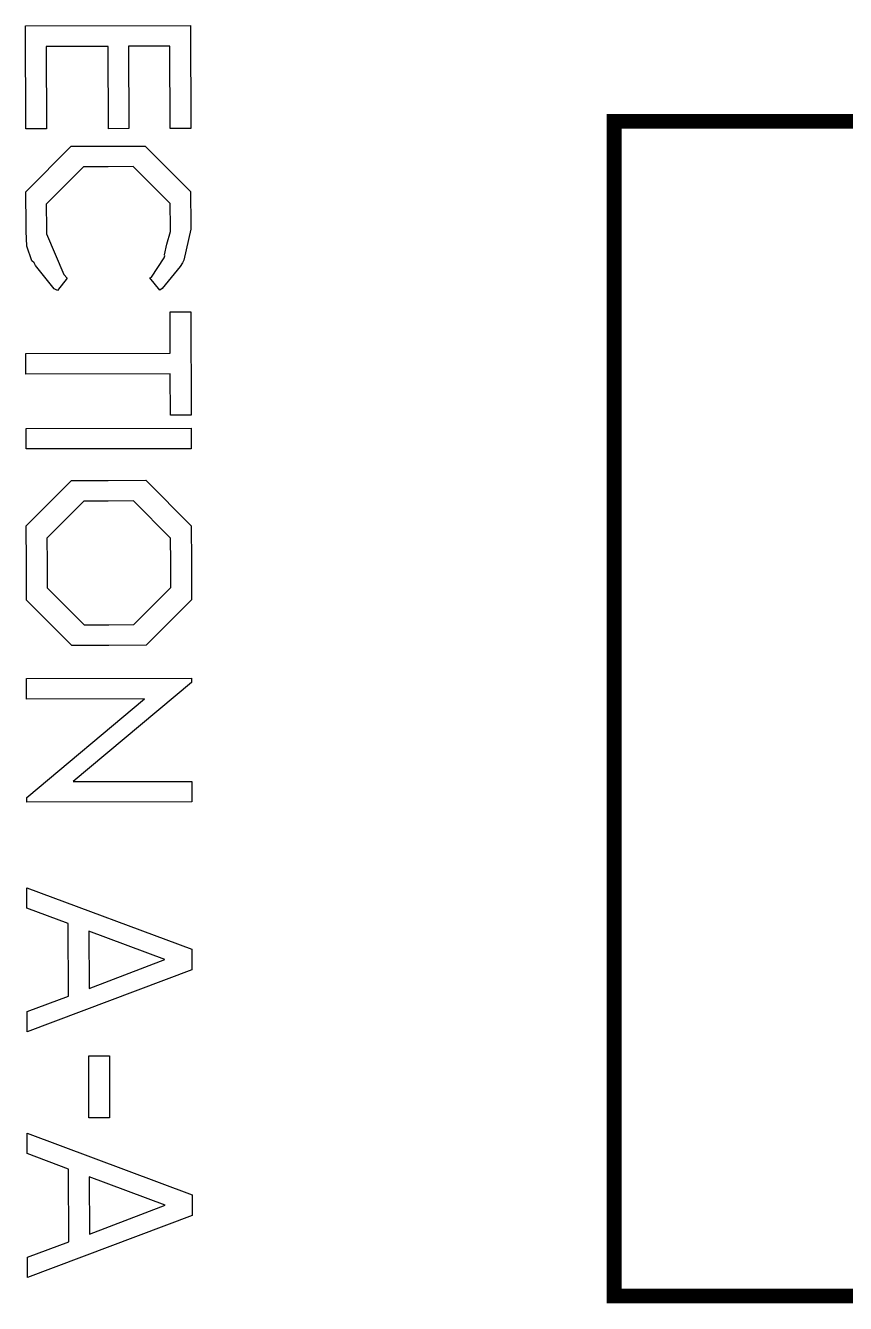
# Model space of a CAD drawing. Extents: x 0.1 to 11.6, y 0.3 to 16.2.
# Drawn here: x 7.358 to 7.911, y 11.733 to 12.595 of the extents above; entities that cross this region are included whole.
import ezdxf

# ---------------------------------------------------------------- set-up
doc = ezdxf.new("R2010")
doc.units = 0
doc.header["$MEASUREMENT"] = 0

msp = doc.modelspace()

# ---------------------------------------------------------------- linework, layer by layer
at = {"color": 0}
for points in [[(7.46957, 12.5946), (7.46978, 12.5252), (7.45589, 12.5252), (7.45568, 12.5807), (7.4279, 12.5807), (7.42811, 12.5252), (7.41422, 12.525), (7.41401, 12.5805), (7.37235, 12.5805), (7.37256, 12.525), (7.35867, 12.525), (7.35846, 12.5944), (7.46957, 12.5946)], [(7.44883, 12.4162), (7.44211, 12.4246), (7.44319, 12.425), (7.45171, 12.438), (7.45231, 12.4394), (7.45204, 12.4401), (7.45372, 12.4473), (7.456, 12.4557), (7.456, 12.4585), (7.45578, 12.4746), (7.43083, 12.4995), (7.41411, 12.4993), (7.3974, 12.4993), (7.37244, 12.4743), (7.37267, 12.4576), (7.37261, 12.4543), (7.38422, 12.4267), (7.38656, 12.4244), (7.38004, 12.416), (7.37771, 12.4172), (7.36513, 12.4328), (7.36421, 12.4346), (7.36279, 12.4361), (7.35938, 12.4458), (7.35878, 12.456), (7.35878, 12.4594), (7.35856, 12.4826), (7.38917, 12.5132), (7.41476, 12.5132), (7.43907, 12.5134), (7.46967, 12.4828), (7.46989, 12.4598), (7.46983, 12.4573), (7.46517, 12.4365), (7.46425, 12.4346), (7.46263, 12.4323), (7.45047, 12.4174), (7.44883, 12.4162)], [(7.45594, 12.4016), (7.46983, 12.4016), (7.47006, 12.3321), (7.45617, 12.3321), (7.45594, 12.3599), (7.35872, 12.3597), (7.35872, 12.3736), (7.45594, 12.3738), (7.45594, 12.4016)], [(7.46994, 12.3233), (7.46994, 12.3094), (7.35883, 12.3092), (7.35883, 12.3231), (7.46994, 12.3233)], [(7.47021, 12.2332), (7.47021, 12.2076), (7.43961, 12.177), (7.41465, 12.1768), (7.38971, 12.1768), (7.3591, 12.2074), (7.3591, 12.2321), (7.35889, 12.2573), (7.38949, 12.2879), (7.41401, 12.2879), (7.4394, 12.2881), (7.47, 12.2575), (7.47021, 12.2332)], [(7.45632, 12.2328), (7.45611, 12.2492), (7.43115, 12.2742), (7.41401, 12.274), (7.39774, 12.274), (7.37278, 12.249), (7.37299, 12.2325), (7.37299, 12.2156), (7.39794, 12.1907), (7.41465, 12.1907), (7.43138, 12.1909), (7.45632, 12.2158), (7.45632, 12.2328)], [(7.3591, 12.1545), (7.47021, 12.1547), (7.47021, 12.1519), (7.39057, 12.085), (7.47043, 12.0852), (7.47043, 12.0713), (7.35932, 12.0711), (7.35932, 12.0744), (7.43853, 12.1408), (7.3591, 12.1406), (7.3591, 12.1545)], [(7.47043, 11.9582), (7.35954, 11.9163), (7.35954, 11.93), (7.38732, 11.9404), (7.3871, 11.9894), (7.35932, 11.9998), (7.35932, 12.0135), (7.47043, 11.9721), (7.47043, 11.9582)], [(7.45221, 11.9651), (7.40099, 11.9842), (7.40121, 11.9456), (7.45221, 11.9651)], [(7.41504, 11.9001), (7.41504, 11.8584), (7.40115, 11.8584), (7.40115, 11.9001), (7.41504, 11.9001)], [(7.47065, 11.7926), (7.35975, 11.7508), (7.35975, 11.7644), (7.38753, 11.7748), (7.38732, 11.8239), (7.35954, 11.8343), (7.35954, 11.848), (7.47065, 11.8065), (7.47065, 11.7926)], [(7.45242, 11.7996), (7.40121, 11.8187), (7.40142, 11.7801), (7.45242, 11.7996)]]:
    msp.add_lwpolyline(points, close=True, dxfattribs=at)
at = {"color": 0, "const_width": 0.01}
msp.add_lwpolyline([(7.97168, 12.53), (7.75499, 12.53), (7.75499, 12.5283), (7.75499, 12.5267), (7.75499, 12.525), (7.75499, 12.5233), (7.75499, 12.5217), (7.75499, 12.5183), (7.75499, 12.515), (7.75499, 12.5133), (7.75499, 12.51), (7.75499, 12.5067), (7.75499, 12.5033), (7.75499, 12.5), (7.75499, 12.495), (7.75499, 12.49), (7.75499, 12.4867), (7.75499, 12.4817), (7.75499, 12.475), (7.75499, 12.4717), (7.75499, 12.465), (7.75499, 12.46), (7.75499, 12.4533), (7.75499, 12.4483), (7.75499, 12.4417), (7.75499, 12.435), (7.75499, 12.4267), (7.75499, 12.4217), (7.75499, 12.4134), (7.75499, 12.4067), (7.75499, 12.3983), (7.75499, 12.39), (7.75499, 12.3834), (7.75499, 12.375), (7.75499, 12.3666), (7.75499, 12.3583), (7.75499, 12.35), (7.75499, 12.34), (7.75499, 12.3317), (7.75499, 12.3233), (7.75499, 12.3133), (7.75499, 12.3033), (7.75499, 12.295), (7.75499, 12.285), (7.75499, 12.2767), (7.75499, 12.265), (7.75499, 12.255), (7.75499, 12.2467), (7.75499, 12.2367), (7.75499, 12.2267), (7.75499, 12.215), (7.75499, 12.205), (7.75499, 12.195), (7.75499, 12.185), (7.75499, 12.175), (7.75499, 12.165), (7.75499, 12.1533), (7.75499, 12.1433), (7.75499, 12.1334), (7.75499, 12.1233), (7.75499, 12.1133), (7.75499, 12.1033), (7.75499, 12.0917), (7.75499, 12.0817), (7.75499, 12.0717), (7.75499, 12.0617), (7.75499, 12.0517), (7.75499, 12.04), (7.75499, 12.0317), (7.75499, 12.0217), (7.75499, 12.0117), (7.75499, 12.0017), (7.75499, 11.9916), (7.75499, 11.9817), (7.75499, 11.9733), (7.75499, 11.9633), (7.75499, 11.9533), (7.75499, 11.945), (7.75499, 11.9367), (7.75499, 11.9283), (7.75499, 11.9183), (7.75499, 11.91), (7.75499, 11.9017), (7.75499, 11.8917), (7.75499, 11.885), (7.75499, 11.8767), (7.75499, 11.8683), (7.75499, 11.8617), (7.75499, 11.855), (7.75499, 11.8467), (7.75499, 11.84), (7.75499, 11.8333), (7.75499, 11.8267), (7.75499, 11.82), (7.75499, 11.8133), (7.75499, 11.8066), (7.75499, 11.8017), (7.75499, 11.7967), (7.75499, 11.7917), (7.75499, 11.7867), (7.75499, 11.78), (7.75499, 11.7767), (7.75499, 11.7717), (7.75499, 11.7667), (7.75499, 11.765), (7.75499, 11.76), (7.75499, 11.7567), (7.75499, 11.755), (7.75499, 11.7517), (7.75499, 11.7483), (7.75499, 11.7467), (7.75499, 11.7433), (7.75499, 11.7416), (7.75499, 11.74), (7.75499, 11.7383), (7.97168, 11.7383)], dxfattribs=at)

doc.saveas('drawing.dxf')
